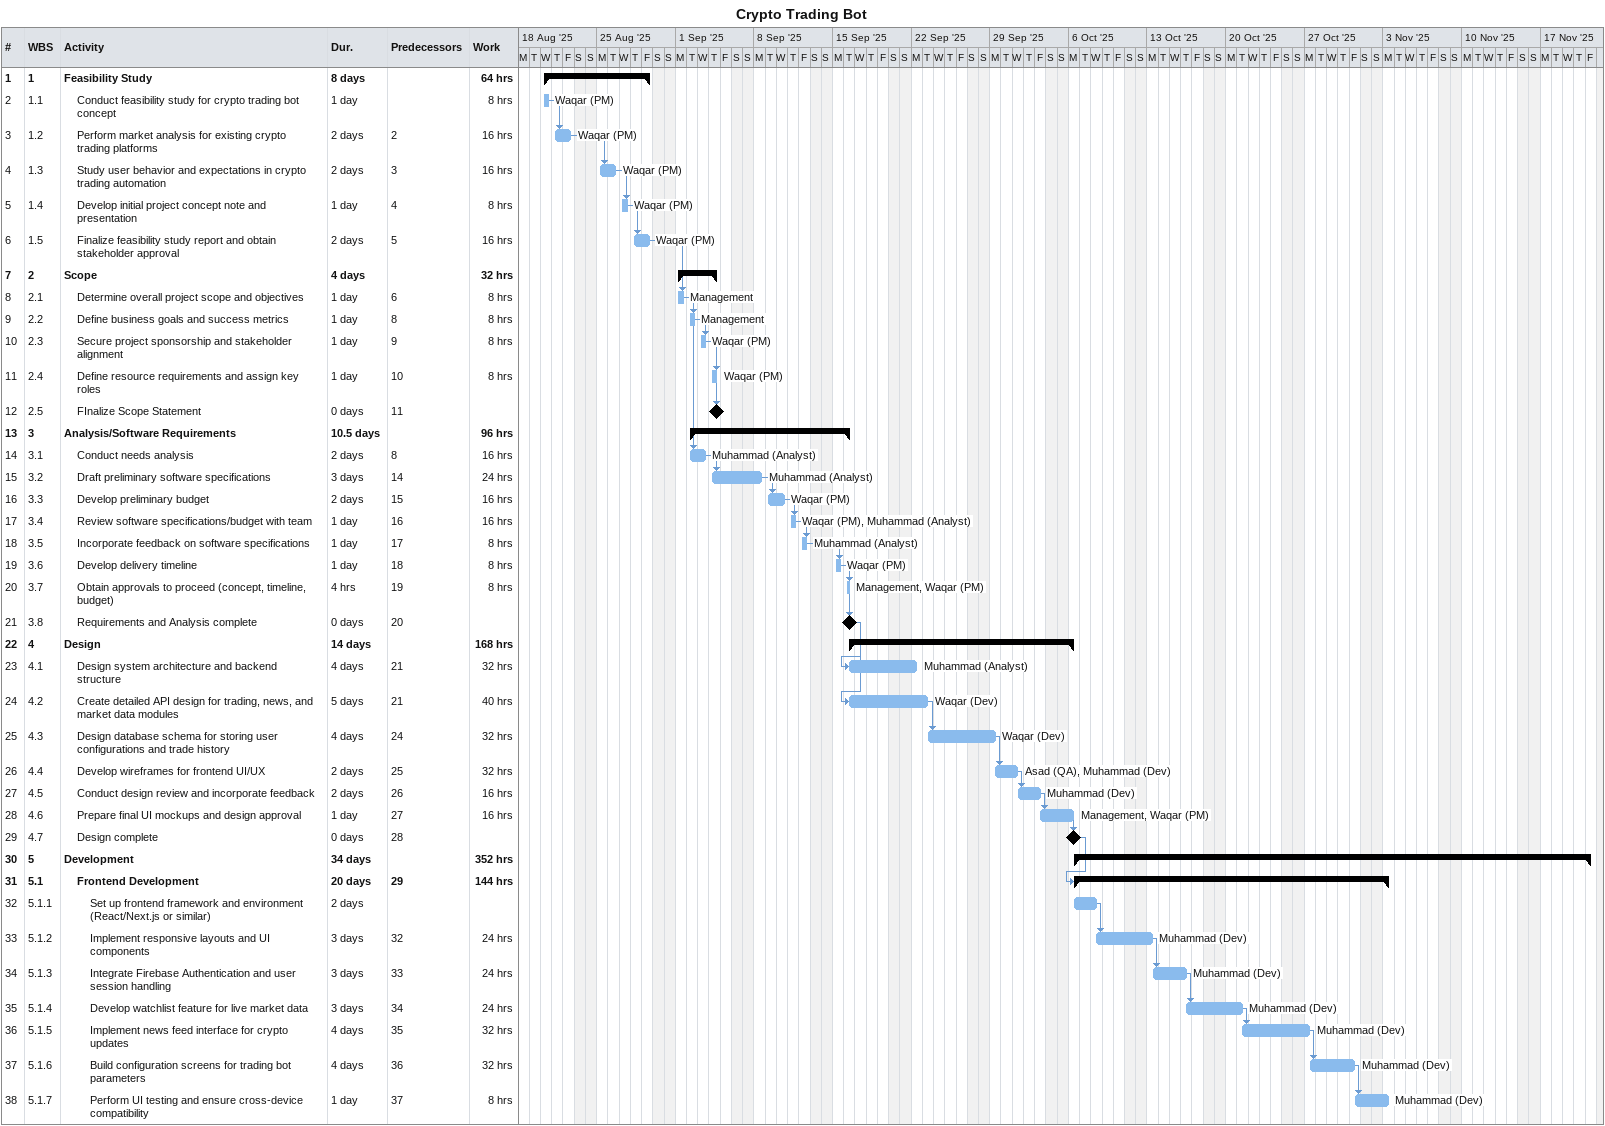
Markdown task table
Crypto Trading Bot

| ID | WBS | Task | Duration | Start | Finish | Predecessors | Resources | Work (h) |
|---|---|---|---|---|---|---|---|---|
| 1 | 1 | **Feasibility Study** | 8d | 2025-08-20 | 2025-08-29 |  |  | 64 |
| 2 | 1.1 | Conduct feasibility study for crypto trading bot concept | 1d | 2025-08-20 | 2025-08-20 |  | Waqar (PM) | 8 |
| 3 | 1.2 | Perform market analysis for existing crypto trading platforms | 2d | 2025-08-21 | 2025-08-22 | 2 | Waqar (PM) | 16 |
| 4 | 1.3 | Study user behavior and expectations in crypto trading automation | 2d | 2025-08-25 | 2025-08-26 | 3 | Waqar (PM) | 16 |
| 5 | 1.4 | Develop initial project concept note and presentation | 1d | 2025-08-27 | 2025-08-27 | 4 | Waqar (PM) | 8 |
| 6 | 1.5 | Finalize feasibility study report and obtain stakeholder approval | 2d | 2025-08-28 | 2025-08-29 | 5 | Waqar (PM) | 16 |
| 7 | 2 | **Scope** | 4d | 2025-09-01 | 2025-09-04 |  |  | 32 |
| 8 | 2.1 | Determine overall project scope and objectives | 1d | 2025-09-01 | 2025-09-01 | 6 | Management | 8 |
| 9 | 2.2 | Define business goals and success metrics | 1d | 2025-09-02 | 2025-09-02 | 8 | Management | 8 |
| 10 | 2.3 | Secure project sponsorship and stakeholder alignment | 1d | 2025-09-03 | 2025-09-03 | 9 | Waqar (PM) | 8 |
| 11 | 2.4 | Define resource requirements and assign key roles | 1d | 2025-09-04 | 2025-09-04 | 10 | Waqar (PM) | 8 |
| 12 | 2.5 | FInalize Scope Statement | 0d | 2025-09-04 | 2025-09-04 | 11 |  |  |
| 13 | 3 | **Analysis/Software Requirements** | 10.5d | 2025-09-02 | 2025-09-16 |  |  | 96 |
| 14 | 3.1 | Conduct needs analysis | 2d | 2025-09-02 | 2025-09-03 | 8 | Muhammad (Analyst) | 16 |
| 15 | 3.2 | Draft preliminary software specifications | 3d | 2025-09-04 | 2025-09-08 | 14 | Muhammad (Analyst) | 24 |
| 16 | 3.3 | Develop preliminary budget | 2d | 2025-09-09 | 2025-09-10 | 15 | Waqar (PM) | 16 |
| 17 | 3.4 | Review software specifications/budget with team | 1d | 2025-09-11 | 2025-09-11 | 16 | Waqar (PM), Muhammad (Analyst) | 16 |
| 18 | 3.5 | Incorporate feedback on software specifications | 1d | 2025-09-12 | 2025-09-12 | 17 | Muhammad (Analyst) | 8 |
| 19 | 3.6 | Develop delivery timeline | 1d | 2025-09-15 | 2025-09-15 | 18 | Waqar (PM) | 8 |
| 20 | 3.7 | Obtain approvals to proceed (concept, timeline, budget) | 4h | 2025-09-16 | 2025-09-16 | 19 | Management, Waqar (PM) | 8 |
| 21 | 3.8 | Requirements and Analysis complete | 0d | 2025-09-16 | 2025-09-16 | 20 |  |  |
| 22 | 4 | **Design** | 14d | 2025-09-16 | 2025-10-06 |  |  | 168 |
| 23 | 4.1 | Design system architecture and backend structure | 4d | 2025-09-16 | 2025-09-22 | 21 | Muhammad (Analyst) | 32 |
| 24 | 4.2 | Create detailed API design for trading, news, and market data modules | 5d | 2025-09-16 | 2025-09-23 | 21 | Waqar (Dev) | 40 |
| 25 | 4.3 | Design database schema for storing user configurations and trade history | 4d | 2025-09-23 | 2025-09-29 | 24 | Waqar (Dev) | 32 |
| 26 | 4.4 | Develop wireframes for frontend UI/UX | 2d | 2025-09-29 | 2025-10-01 | 25 | Asad (QA), Muhammad (Dev) | 32 |
| 27 | 4.5 | Conduct design review and incorporate feedback | 2d | 2025-10-01 | 2025-10-03 | 26 | Muhammad (Dev) | 16 |
| 28 | 4.6 | Prepare final UI mockups and design approval | 1d | 2025-10-03 | 2025-10-06 | 27 | Management, Waqar (PM) | 16 |
| 29 | 4.7 | Design complete | 0d | 2025-10-06 | 2025-10-06 | 28 |  |  |
| 30 | 5 | **Development** | 34d | 2025-10-06 | 2025-11-21 |  |  | 352 |
| 31 | 5.1 | **Frontend Development** | 20d | 2025-10-06 | 2025-11-03 | 29 |  | 144 |
| 32 | 5.1.1 | Set up frontend framework and environment (React/Next.js or similar) | 2d | 2025-10-06 | 2025-10-08 |  |  |  |
| 33 | 5.1.2 | Implement responsive layouts and UI components | 3d | 2025-10-08 | 2025-10-13 | 32 | Muhammad (Dev) | 24 |
| 34 | 5.1.3 | Integrate Firebase Authentication and user session handling | 3d | 2025-10-13 | 2025-10-16 | 33 | Muhammad (Dev) | 24 |
| 35 | 5.1.4 | Develop watchlist feature for live market data | 3d | 2025-10-16 | 2025-10-21 | 34 | Muhammad (Dev) | 24 |
| 36 | 5.1.5 | Implement news feed interface for crypto updates | 4d | 2025-10-21 | 2025-10-27 | 35 | Muhammad (Dev) | 32 |
| 37 | 5.1.6 | Build configuration screens for trading bot parameters | 4d | 2025-10-27 | 2025-10-31 | 36 | Muhammad (Dev) | 32 |
| 38 | 5.1.7 | Perform UI testing and ensure cross-device compatibility | 1d | 2025-10-31 | 2025-11-03 | 37 | Muhammad (Dev) | 8 |
